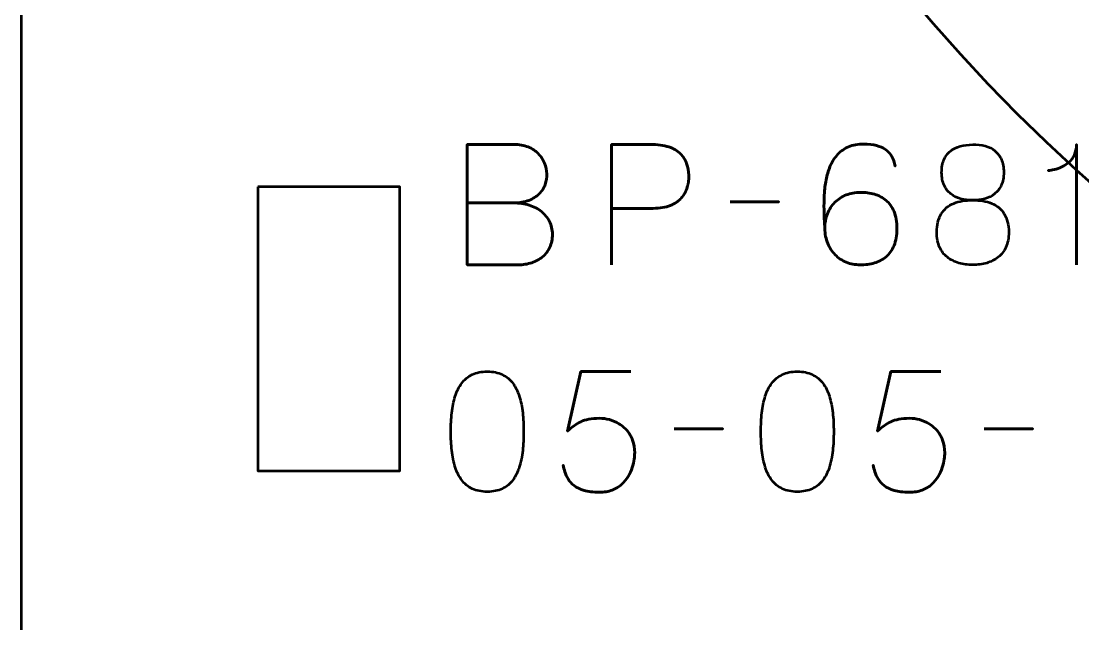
# Model space of a CAD drawing. Header units: centimetres. Extents: x -35.2 to 14.2, y -19.5 to -10.2.
# Drawn here: x -5.15 to -2.907, y -18.473 to -17.2 of the extents above; entities that cross this region are included whole.
import ezdxf

# ---------------------------------------------------------------- set-up
doc = ezdxf.new("R2010")
doc.units = ezdxf.units.CM
doc.header["$MEASUREMENT"] = 0
doc.layers.add('Layer 1', color=7, linetype='Continuous')

msp = doc.modelspace()

# ---------------------------------------------------------------- linework, layer by layer
at = {"layer": 'Layer 1', "lineweight": 53}
for centre, major_axis in [((-0.50001, -14.85001), (0, 3.6)), ((-0.50001, -14.85), (0, 2.75))]:
    msp.add_ellipse(centre, major_axis=major_axis, ratio=1, dxfattribs=at)
for points, knots in [([(-4.64995, -10.19995), (-4.64995, -10.19995), (3.64995, -10.19995), (3.64995, -10.19995), (3.64995, -10.19995), (3.92695, -10.19995), (4.15005, -10.42305), (4.15005, -10.70005), (4.15005, -10.70005), (4.15005, -10.70005), (4.15005, -18.99995), (4.15005, -18.99995), (4.15005, -18.99995), (4.15005, -19.27695), (3.92695, -19.50005), (3.64995, -19.50005), (3.64995, -19.50005), (3.64995, -19.50005), (-4.64995, -19.50005), (-4.64995, -19.50005), (-4.64995, -19.50005), (-4.92695, -19.50005), (-5.15005, -19.27695), (-5.15005, -18.99995), (-5.15005, -18.99995), (-5.15005, -18.99995), (-5.15005, -10.70005), (-5.15005, -10.70005), (-5.15005, -10.70005), (-5.15005, -10.42305), (-4.92695, -10.19995), (-4.64995, -10.19995)], [0, 0, 0, 0, 0.125, 0.125, 0.125, 0.125, 0.25, 0.25, 0.25, 0.25, 0.375, 0.375, 0.375, 0.375, 0.5, 0.5, 0.5, 0.5, 0.625, 0.625, 0.625, 0.625, 0.75, 0.75, 0.75, 0.75, 0.875, 0.875, 0.875, 0.875, 1, 1, 1, 1]), ([(-4.64995, -17.55), (-4.64995, -17.55), (-4.34995, -17.55), (-4.34995, -17.55), (-4.34995, -17.55), (-4.34995, -17.55), (-4.34995, -18.15), (-4.34995, -18.15), (-4.34995, -18.15), (-4.34995, -18.15), (-4.64995, -18.15), (-4.64995, -18.15), (-4.64995, -18.15), (-4.64995, -18.15), (-4.64995, -17.55), (-4.64995, -17.55)], [0, 0, 0, 0, 0.25, 0.25, 0.25, 0.25, 0.5, 0.5, 0.5, 0.5, 0.75, 0.75, 0.75, 0.75, 1, 1, 1, 1])]:
    msp.add_open_spline(points, degree=3, knots=knots, dxfattribs=at)
at = {"layer": 'Layer 1', "color": 5, "lineweight": 53}
for points, knots in [([(-4.20787, -17.58389), (-4.20787, -17.58389), (-4.11015, -17.58389), (-4.11015, -17.58389), (-4.11015, -17.58389), (-4.09745, -17.58383), (-4.08663, -17.58207), (-4.07752, -17.5786), (-4.07752, -17.5786), (-4.06846, -17.57519), (-4.06111, -17.57054), (-4.05541, -17.56472), (-4.05541, -17.56472), (-4.04971, -17.5589), (-4.04559, -17.55231), (-4.043, -17.54502), (-4.043, -17.54502), (-4.04048, -17.53779), (-4.0393, -17.53027), (-4.03959, -17.5225), (-4.03959, -17.5225), (-4.03995, -17.51474), (-4.04159, -17.50722), (-4.04453, -17.49987), (-4.04453, -17.49987), (-4.04741, -17.49252), (-4.05176, -17.48587), (-4.05747, -17.47994), (-4.05747, -17.47994), (-4.06317, -17.474), (-4.07029, -17.46929), (-4.07893, -17.46582), (-4.07893, -17.46582), (-4.08757, -17.4623), (-4.09774, -17.46047), (-4.10944, -17.46042), (-4.10944, -17.46042), (-4.10944, -17.46042), (-4.20787, -17.46042), (-4.20787, -17.46042), (-4.20787, -17.46042), (-4.20787, -17.46042), (-4.20787, -17.71477), (-4.20787, -17.71477), (-4.20787, -17.71477), (-4.20787, -17.71477), (-4.09957, -17.71477), (-4.09957, -17.71477), (-4.09957, -17.71477), (-4.08945, -17.71477), (-4.08005, -17.7133), (-4.07134, -17.71042), (-4.07134, -17.71042), (-4.06264, -17.70748), (-4.05506, -17.7033), (-4.04847, -17.69772), (-4.04847, -17.69772), (-4.04195, -17.69219), (-4.03683, -17.68549), (-4.03318, -17.67755), (-4.03318, -17.67755), (-4.02954, -17.66961), (-4.02766, -17.66062), (-4.0276, -17.65056), (-4.0276, -17.65056), (-4.02783, -17.64045), (-4.02995, -17.63134), (-4.03401, -17.62316), (-4.03401, -17.62316), (-4.03806, -17.61499), (-4.04371, -17.608), (-4.051, -17.60212), (-4.051, -17.60212), (-4.05829, -17.59629), (-4.06699, -17.59177), (-4.07699, -17.58865), (-4.07699, -17.58865), (-4.08698, -17.58553), (-4.09804, -17.58395), (-4.11015, -17.58389), (-4.11015, -17.58389), (-4.09804, -17.58395), (-4.08698, -17.58553), (-4.07699, -17.58865), (-4.07699, -17.58865), (-4.06699, -17.59177), (-4.05829, -17.59629), (-4.051, -17.60212), (-4.051, -17.60212), (-4.04371, -17.608), (-4.03806, -17.61499), (-4.03401, -17.62316), (-4.03401, -17.62316), (-4.02995, -17.63134), (-4.02783, -17.64045), (-4.0276, -17.65056), (-4.0276, -17.65056), (-4.02766, -17.66062), (-4.02954, -17.66961), (-4.03318, -17.67755), (-4.03318, -17.67755), (-4.03683, -17.68549), (-4.04195, -17.69219), (-4.04847, -17.69772), (-4.04847, -17.69772), (-4.05506, -17.7033), (-4.06264, -17.70748), (-4.07134, -17.71042), (-4.07134, -17.71042), (-4.08005, -17.7133), (-4.08945, -17.71477), (-4.09957, -17.71477), (-4.09957, -17.71477), (-4.09957, -17.71477), (-4.20787, -17.71477), (-4.20787, -17.71477), (-4.20787, -17.71477), (-4.20787, -17.71477), (-4.20787, -17.46042), (-4.20787, -17.46042), (-4.20787, -17.46042), (-4.20787, -17.46042), (-4.10944, -17.46042), (-4.10944, -17.46042), (-4.10944, -17.46042), (-4.09774, -17.46047), (-4.08757, -17.4623), (-4.07893, -17.46582), (-4.07893, -17.46582), (-4.07029, -17.46929), (-4.06317, -17.474), (-4.05747, -17.47994), (-4.05747, -17.47994), (-4.05176, -17.48587), (-4.04741, -17.49252), (-4.04453, -17.49987), (-4.04453, -17.49987), (-4.04159, -17.50722), (-4.03995, -17.51474), (-4.03959, -17.5225), (-4.03959, -17.5225), (-4.0393, -17.53027), (-4.04048, -17.53779), (-4.043, -17.54502), (-4.043, -17.54502), (-4.04559, -17.55231), (-4.04971, -17.5589), (-4.05541, -17.56472), (-4.05541, -17.56472), (-4.06111, -17.57054), (-4.06846, -17.57519), (-4.07752, -17.5786), (-4.07752, -17.5786), (-4.08663, -17.58207), (-4.09745, -17.58383), (-4.11015, -17.58389), (-4.11015, -17.58389), (-4.11015, -17.58389), (-4.20787, -17.58389), (-4.20787, -17.58389)], [0, 0, 0, 0, 0.025, 0.025, 0.025, 0.025, 0.05, 0.05, 0.05, 0.05, 0.075, 0.075, 0.075, 0.075, 0.1, 0.1, 0.1, 0.1, 0.125, 0.125, 0.125, 0.125, 0.15, 0.15, 0.15, 0.15, 0.175, 0.175, 0.175, 0.175, 0.2, 0.2, 0.2, 0.2, 0.225, 0.225, 0.225, 0.225, 0.25, 0.25, 0.25, 0.25, 0.275, 0.275, 0.275, 0.275, 0.3, 0.3, 0.3, 0.3, 0.325, 0.325, 0.325, 0.325, 0.35, 0.35, 0.35, 0.35, 0.375, 0.375, 0.375, 0.375, 0.4, 0.4, 0.4, 0.4, 0.425, 0.425, 0.425, 0.425, 0.45, 0.45, 0.45, 0.45, 0.475, 0.475, 0.475, 0.475, 0.5, 0.5, 0.5, 0.5, 0.525, 0.525, 0.525, 0.525, 0.55, 0.55, 0.55, 0.55, 0.575, 0.575, 0.575, 0.575, 0.6, 0.6, 0.6, 0.6, 0.625, 0.625, 0.625, 0.625, 0.65, 0.65, 0.65, 0.65, 0.675, 0.675, 0.675, 0.675, 0.7, 0.7, 0.7, 0.7, 0.725, 0.725, 0.725, 0.725, 0.75, 0.75, 0.75, 0.75, 0.775, 0.775, 0.775, 0.775, 0.8, 0.8, 0.8, 0.8, 0.825, 0.825, 0.825, 0.825, 0.85, 0.85, 0.85, 0.85, 0.875, 0.875, 0.875, 0.875, 0.9, 0.9, 0.9, 0.9, 0.925, 0.925, 0.925, 0.925, 0.95, 0.95, 0.95, 0.95, 0.975, 0.975, 0.975, 0.975, 1, 1, 1, 1]), ([(-3.90272, -17.71477), (-3.90272, -17.71477), (-3.90272, -17.46042), (-3.90272, -17.46042), (-3.90272, -17.46042), (-3.90272, -17.46042), (-3.82158, -17.46042), (-3.82158, -17.46042), (-3.82158, -17.46042), (-3.80535, -17.46047), (-3.79201, -17.4623), (-3.78148, -17.46582), (-3.78148, -17.46582), (-3.77101, -17.46929), (-3.76278, -17.47412), (-3.75684, -17.48023), (-3.75684, -17.48023), (-3.75091, -17.48629), (-3.74667, -17.49322), (-3.74409, -17.50104), (-3.74409, -17.50104), (-3.74156, -17.50886), (-3.74009, -17.51704), (-3.73974, -17.52568), (-3.73974, -17.52568), (-3.73932, -17.53432), (-3.74032, -17.54279), (-3.74267, -17.55102), (-3.74267, -17.55102), (-3.74509, -17.55925), (-3.74914, -17.56672), (-3.75496, -17.57342), (-3.75496, -17.57342), (-3.76073, -17.58013), (-3.76855, -17.58548), (-3.77836, -17.58942), (-3.77836, -17.58942), (-3.78818, -17.59341), (-3.80035, -17.59541), (-3.81488, -17.59553), (-3.81488, -17.59553), (-3.81488, -17.59553), (-3.90272, -17.59553), (-3.90272, -17.59553), (-3.90272, -17.59553), (-3.90272, -17.59553), (-3.81488, -17.59553), (-3.81488, -17.59553), (-3.81488, -17.59553), (-3.80065, -17.59541), (-3.7886, -17.59341), (-3.77883, -17.58942), (-3.77883, -17.58942), (-3.76902, -17.58548), (-3.7612, -17.58013), (-3.75532, -17.57342), (-3.75532, -17.57342), (-3.7495, -17.56672), (-3.74532, -17.55925), (-3.74285, -17.55102), (-3.74285, -17.55102), (-3.74038, -17.54279), (-3.73932, -17.53432), (-3.73974, -17.52568), (-3.73974, -17.52568), (-3.74009, -17.51704), (-3.74156, -17.50886), (-3.7442, -17.50104), (-3.7442, -17.50104), (-3.74679, -17.49322), (-3.75114, -17.48629), (-3.75708, -17.48023), (-3.75708, -17.48023), (-3.76308, -17.47412), (-3.77131, -17.46929), (-3.78177, -17.46582), (-3.78177, -17.46582), (-3.7923, -17.4623), (-3.80553, -17.46047), (-3.82158, -17.46042), (-3.82158, -17.46042), (-3.82158, -17.46042), (-3.90272, -17.46042), (-3.90272, -17.46042), (-3.90272, -17.46042), (-3.90272, -17.46042), (-3.90272, -17.71477), (-3.90272, -17.71477)], [0, 0, 0, 0, 0.0454545, 0.0454545, 0.0454545, 0.0454545, 0.0909091, 0.0909091, 0.0909091, 0.0909091, 0.1363636, 0.1363636, 0.1363636, 0.1363636, 0.1818182, 0.1818182, 0.1818182, 0.1818182, 0.2272727, 0.2272727, 0.2272727, 0.2272727, 0.2727273, 0.2727273, 0.2727273, 0.2727273, 0.3181818, 0.3181818, 0.3181818, 0.3181818, 0.3636364, 0.3636364, 0.3636364, 0.3636364, 0.4090909, 0.4090909, 0.4090909, 0.4090909, 0.4545455, 0.4545455, 0.4545455, 0.4545455, 0.5, 0.5, 0.5, 0.5, 0.5454545, 0.5454545, 0.5454545, 0.5454545, 0.5909091, 0.5909091, 0.5909091, 0.5909091, 0.6363636, 0.6363636, 0.6363636, 0.6363636, 0.6818182, 0.6818182, 0.6818182, 0.6818182, 0.7272727, 0.7272727, 0.7272727, 0.7272727, 0.7727273, 0.7727273, 0.7727273, 0.7727273, 0.8181818, 0.8181818, 0.8181818, 0.8181818, 0.8636364, 0.8636364, 0.8636364, 0.8636364, 0.9090909, 0.9090909, 0.9090909, 0.9090909, 0.9545455, 0.9545455, 0.9545455, 0.9545455, 1, 1, 1, 1]), ([(-3.45222, -17.63822), (-3.45216, -17.62669), (-3.45028, -17.61629), (-3.44652, -17.60688), (-3.44652, -17.60688), (-3.44281, -17.59753), (-3.43758, -17.58947), (-3.43082, -17.58271), (-3.43082, -17.58271), (-3.42411, -17.57601), (-3.41618, -17.57084), (-3.40712, -17.56719), (-3.40712, -17.56719), (-3.39807, -17.56354), (-3.38813, -17.56172), (-3.37743, -17.56166), (-3.37743, -17.56166), (-3.36667, -17.5616), (-3.35662, -17.56296), (-3.34727, -17.56566), (-3.34727, -17.56566), (-3.33792, -17.56831), (-3.32975, -17.57266), (-3.32263, -17.57866), (-3.32263, -17.57866), (-3.31552, -17.58459), (-3.30993, -17.59247), (-3.30593, -17.60229), (-3.30593, -17.60229), (-3.30193, -17.61211), (-3.29988, -17.62405), (-3.29982, -17.63822), (-3.29982, -17.63822), (-3.29988, -17.65239), (-3.30193, -17.66432), (-3.30593, -17.67414), (-3.30593, -17.67414), (-3.30993, -17.68396), (-3.31552, -17.69184), (-3.32263, -17.69778), (-3.32263, -17.69778), (-3.32975, -17.70378), (-3.33792, -17.70813), (-3.34727, -17.71077), (-3.34727, -17.71077), (-3.35662, -17.71348), (-3.36667, -17.71483), (-3.37743, -17.71477), (-3.37743, -17.71477), (-3.38813, -17.71471), (-3.39795, -17.71289), (-3.40695, -17.70924), (-3.40695, -17.70924), (-3.41588, -17.7056), (-3.42364, -17.70042), (-3.43029, -17.69366), (-3.43029, -17.69366), (-3.43693, -17.68696), (-3.44216, -17.6789), (-3.44593, -17.6695), (-3.44593, -17.6695), (-3.44975, -17.66015), (-3.45181, -17.64974), (-3.45222, -17.63822), (-3.45222, -17.63822), (-3.45245, -17.6324), (-3.45275, -17.62546), (-3.45316, -17.6174), (-3.45316, -17.6174), (-3.45357, -17.60929), (-3.45381, -17.60047), (-3.45387, -17.591), (-3.45387, -17.591), (-3.45392, -17.58148), (-3.45363, -17.57166), (-3.45287, -17.5616), (-3.45287, -17.5616), (-3.45216, -17.55149), (-3.45075, -17.54156), (-3.44869, -17.53174), (-3.44869, -17.53174), (-3.44663, -17.52198), (-3.44369, -17.51274), (-3.43981, -17.5041), (-3.43981, -17.5041), (-3.43593, -17.49546), (-3.43093, -17.48781), (-3.42476, -17.48117), (-3.42476, -17.48117), (-3.41853, -17.47453), (-3.41094, -17.46929), (-3.40195, -17.46547), (-3.40195, -17.46547), (-3.39295, -17.46171), (-3.38231, -17.45977), (-3.37002, -17.45971), (-3.37002, -17.45971), (-3.35932, -17.45977), (-3.35027, -17.46083), (-3.34274, -17.46289), (-3.34274, -17.46289), (-3.33521, -17.46494), (-3.32904, -17.46771), (-3.3241, -17.47112), (-3.3241, -17.47112), (-3.31922, -17.47459), (-3.31534, -17.47835), (-3.31252, -17.48252), (-3.31252, -17.48252), (-3.3097, -17.48664), (-3.30758, -17.49081), (-3.30629, -17.49499), (-3.30629, -17.49499), (-3.30493, -17.49916), (-3.30405, -17.50304), (-3.3037, -17.50663), (-3.3037, -17.50663), (-3.30405, -17.50304), (-3.30493, -17.49916), (-3.30629, -17.49499), (-3.30629, -17.49499), (-3.30758, -17.49081), (-3.3097, -17.48664), (-3.31252, -17.48252), (-3.31252, -17.48252), (-3.31534, -17.47835), (-3.31922, -17.47459), (-3.3241, -17.47112), (-3.3241, -17.47112), (-3.32904, -17.46771), (-3.33521, -17.46494), (-3.34274, -17.46289), (-3.34274, -17.46289), (-3.35027, -17.46083), (-3.35932, -17.45977), (-3.37002, -17.45971), (-3.37002, -17.45971), (-3.38231, -17.45977), (-3.39295, -17.46171), (-3.40195, -17.46547), (-3.40195, -17.46547), (-3.41094, -17.46929), (-3.41853, -17.47453), (-3.42476, -17.48117), (-3.42476, -17.48117), (-3.43093, -17.48781), (-3.43593, -17.49546), (-3.43981, -17.5041), (-3.43981, -17.5041), (-3.44369, -17.51274), (-3.44663, -17.52198), (-3.44869, -17.53174), (-3.44869, -17.53174), (-3.45075, -17.54156), (-3.45216, -17.55149), (-3.45287, -17.5616), (-3.45287, -17.5616), (-3.45363, -17.57166), (-3.45392, -17.58148), (-3.45387, -17.591), (-3.45387, -17.591), (-3.45381, -17.60047), (-3.45357, -17.60929), (-3.45316, -17.6174), (-3.45316, -17.6174), (-3.45275, -17.62546), (-3.45245, -17.6324), (-3.45222, -17.63822), (-3.45222, -17.63822), (-3.45181, -17.64974), (-3.44975, -17.66015), (-3.44593, -17.6695), (-3.44593, -17.6695), (-3.44216, -17.6789), (-3.43693, -17.68696), (-3.43029, -17.69366), (-3.43029, -17.69366), (-3.42364, -17.70042), (-3.41588, -17.7056), (-3.40695, -17.70924), (-3.40695, -17.70924), (-3.39795, -17.71289), (-3.38813, -17.71471), (-3.37743, -17.71477), (-3.37743, -17.71477), (-3.36667, -17.71483), (-3.35662, -17.71348), (-3.34727, -17.71077), (-3.34727, -17.71077), (-3.33792, -17.70813), (-3.32975, -17.70378), (-3.32263, -17.69778), (-3.32263, -17.69778), (-3.31552, -17.69184), (-3.30993, -17.68396), (-3.30593, -17.67414), (-3.30593, -17.67414), (-3.30193, -17.66432), (-3.29988, -17.65239), (-3.29982, -17.63822), (-3.29982, -17.63822), (-3.29988, -17.62405), (-3.30193, -17.61211), (-3.30593, -17.60229), (-3.30593, -17.60229), (-3.30993, -17.59247), (-3.31552, -17.58459), (-3.32263, -17.57866), (-3.32263, -17.57866), (-3.32975, -17.57266), (-3.33792, -17.56831), (-3.34727, -17.56566), (-3.34727, -17.56566), (-3.35662, -17.56296), (-3.36667, -17.5616), (-3.37743, -17.56166), (-3.37743, -17.56166), (-3.38813, -17.56172), (-3.39807, -17.56354), (-3.40712, -17.56719), (-3.40712, -17.56719), (-3.41618, -17.57084), (-3.42411, -17.57601), (-3.43082, -17.58271), (-3.43082, -17.58271), (-3.43758, -17.58947), (-3.44281, -17.59753), (-3.44652, -17.60688), (-3.44652, -17.60688), (-3.45028, -17.61629), (-3.45216, -17.62669), (-3.45222, -17.63822)], [0, 0, 0, 0, 0.0172414, 0.0172414, 0.0172414, 0.0172414, 0.0344828, 0.0344828, 0.0344828, 0.0344828, 0.0517241, 0.0517241, 0.0517241, 0.0517241, 0.0689655, 0.0689655, 0.0689655, 0.0689655, 0.0862069, 0.0862069, 0.0862069, 0.0862069, 0.1034483, 0.1034483, 0.1034483, 0.1034483, 0.1206897, 0.1206897, 0.1206897, 0.1206897, 0.137931, 0.137931, 0.137931, 0.137931, 0.1551724, 0.1551724, 0.1551724, 0.1551724, 0.1724138, 0.1724138, 0.1724138, 0.1724138, 0.1896552, 0.1896552, 0.1896552, 0.1896552, 0.2068966, 0.2068966, 0.2068966, 0.2068966, 0.2241379, 0.2241379, 0.2241379, 0.2241379, 0.2413793, 0.2413793, 0.2413793, 0.2413793, 0.2586207, 0.2586207, 0.2586207, 0.2586207, 0.2758621, 0.2758621, 0.2758621, 0.2758621, 0.2931034, 0.2931034, 0.2931034, 0.2931034, 0.3103448, 0.3103448, 0.3103448, 0.3103448, 0.3275862, 0.3275862, 0.3275862, 0.3275862, 0.3448276, 0.3448276, 0.3448276, 0.3448276, 0.362069, 0.362069, 0.362069, 0.362069, 0.3793103, 0.3793103, 0.3793103, 0.3793103, 0.3965517, 0.3965517, 0.3965517, 0.3965517, 0.4137931, 0.4137931, 0.4137931, 0.4137931, 0.4310345, 0.4310345, 0.4310345, 0.4310345, 0.4482759, 0.4482759, 0.4482759, 0.4482759, 0.4655172, 0.4655172, 0.4655172, 0.4655172, 0.4827586, 0.4827586, 0.4827586, 0.4827586, 0.5, 0.5, 0.5, 0.5, 0.5172414, 0.5172414, 0.5172414, 0.5172414, 0.5344828, 0.5344828, 0.5344828, 0.5344828, 0.5517241, 0.5517241, 0.5517241, 0.5517241, 0.5689655, 0.5689655, 0.5689655, 0.5689655, 0.5862069, 0.5862069, 0.5862069, 0.5862069, 0.6034483, 0.6034483, 0.6034483, 0.6034483, 0.6206897, 0.6206897, 0.6206897, 0.6206897, 0.637931, 0.637931, 0.637931, 0.637931, 0.6551724, 0.6551724, 0.6551724, 0.6551724, 0.6724138, 0.6724138, 0.6724138, 0.6724138, 0.6896552, 0.6896552, 0.6896552, 0.6896552, 0.7068966, 0.7068966, 0.7068966, 0.7068966, 0.7241379, 0.7241379, 0.7241379, 0.7241379, 0.7413793, 0.7413793, 0.7413793, 0.7413793, 0.7586207, 0.7586207, 0.7586207, 0.7586207, 0.7758621, 0.7758621, 0.7758621, 0.7758621, 0.7931034, 0.7931034, 0.7931034, 0.7931034, 0.8103448, 0.8103448, 0.8103448, 0.8103448, 0.8275862, 0.8275862, 0.8275862, 0.8275862, 0.8448276, 0.8448276, 0.8448276, 0.8448276, 0.862069, 0.862069, 0.862069, 0.862069, 0.8793103, 0.8793103, 0.8793103, 0.8793103, 0.8965517, 0.8965517, 0.8965517, 0.8965517, 0.9137931, 0.9137931, 0.9137931, 0.9137931, 0.9310345, 0.9310345, 0.9310345, 0.9310345, 0.9482759, 0.9482759, 0.9482759, 0.9482759, 0.9655172, 0.9655172, 0.9655172, 0.9655172, 0.9827586, 0.9827586, 0.9827586, 0.9827586, 1, 1, 1, 1]), ([(-3.13965, -17.57824), (-3.1306, -17.57824), (-3.12213, -17.57719), (-3.11419, -17.57507), (-3.11419, -17.57507), (-3.10631, -17.57289), (-3.09938, -17.56948), (-3.09332, -17.56484), (-3.09332, -17.56484), (-3.08732, -17.56019), (-3.08262, -17.55414), (-3.07921, -17.54667), (-3.07921, -17.54667), (-3.0758, -17.53926), (-3.07409, -17.53027), (-3.07403, -17.51968), (-3.07403, -17.51968), (-3.07409, -17.5091), (-3.07574, -17.50004), (-3.07897, -17.49252), (-3.07897, -17.49252), (-3.08221, -17.48499), (-3.08679, -17.47882), (-3.09267, -17.47406), (-3.09267, -17.47406), (-3.09855, -17.46935), (-3.10549, -17.46588), (-3.11349, -17.46371), (-3.11349, -17.46371), (-3.12143, -17.46153), (-3.13019, -17.46059), (-3.13965, -17.46077), (-3.13965, -17.46077), (-3.14912, -17.46089), (-3.15788, -17.46212), (-3.16582, -17.4643), (-3.16582, -17.4643), (-3.17381, -17.46653), (-3.18075, -17.46994), (-3.18663, -17.47459), (-3.18663, -17.47459), (-3.19251, -17.47923), (-3.1971, -17.48529), (-3.20033, -17.49269), (-3.20033, -17.49269), (-3.20356, -17.50016), (-3.20521, -17.5091), (-3.20527, -17.51968), (-3.20527, -17.51968), (-3.20521, -17.53027), (-3.20351, -17.53926), (-3.2001, -17.54667), (-3.2001, -17.54667), (-3.19668, -17.55414), (-3.19198, -17.56019), (-3.18593, -17.56484), (-3.18593, -17.56484), (-3.17993, -17.56948), (-3.17299, -17.57289), (-3.16511, -17.57507), (-3.16511, -17.57507), (-3.15717, -17.57719), (-3.14871, -17.57824), (-3.13965, -17.57824)], [0, 0, 0, 0, 0.0625, 0.0625, 0.0625, 0.0625, 0.125, 0.125, 0.125, 0.125, 0.1875, 0.1875, 0.1875, 0.1875, 0.25, 0.25, 0.25, 0.25, 0.3125, 0.3125, 0.3125, 0.3125, 0.375, 0.375, 0.375, 0.375, 0.4375, 0.4375, 0.4375, 0.4375, 0.5, 0.5, 0.5, 0.5, 0.5625, 0.5625, 0.5625, 0.5625, 0.625, 0.625, 0.625, 0.625, 0.6875, 0.6875, 0.6875, 0.6875, 0.75, 0.75, 0.75, 0.75, 0.8125, 0.8125, 0.8125, 0.8125, 0.875, 0.875, 0.875, 0.875, 0.9375, 0.9375, 0.9375, 0.9375, 1, 1, 1, 1]), ([(-3.13965, -17.57824), (-3.1306, -17.57824), (-3.12213, -17.57719), (-3.11419, -17.57507), (-3.11419, -17.57507), (-3.10631, -17.57289), (-3.09938, -17.56948), (-3.09332, -17.56484), (-3.09332, -17.56484), (-3.08732, -17.56019), (-3.08262, -17.55414), (-3.07921, -17.54667), (-3.07921, -17.54667), (-3.0758, -17.53926), (-3.07409, -17.53027), (-3.07403, -17.51968), (-3.07403, -17.51968), (-3.07409, -17.5091), (-3.07574, -17.50004), (-3.07897, -17.49252), (-3.07897, -17.49252), (-3.08221, -17.48499), (-3.08679, -17.47882), (-3.09267, -17.47406), (-3.09267, -17.47406), (-3.09855, -17.46935), (-3.10549, -17.46588), (-3.11349, -17.46371), (-3.11349, -17.46371), (-3.12143, -17.46153), (-3.13019, -17.46059), (-3.13965, -17.46077), (-3.13965, -17.46077), (-3.14912, -17.46089), (-3.15788, -17.46212), (-3.16582, -17.4643), (-3.16582, -17.4643), (-3.17381, -17.46653), (-3.18075, -17.46994), (-3.18663, -17.47459), (-3.18663, -17.47459), (-3.19251, -17.47923), (-3.1971, -17.48529), (-3.20033, -17.49269), (-3.20033, -17.49269), (-3.20356, -17.50016), (-3.20521, -17.5091), (-3.20527, -17.51968), (-3.20527, -17.51968), (-3.20521, -17.53027), (-3.20351, -17.53926), (-3.2001, -17.54667), (-3.2001, -17.54667), (-3.19668, -17.55414), (-3.19198, -17.56019), (-3.18593, -17.56484), (-3.18593, -17.56484), (-3.17993, -17.56948), (-3.17299, -17.57289), (-3.16511, -17.57507), (-3.16511, -17.57507), (-3.15717, -17.57719), (-3.14871, -17.57824), (-3.13965, -17.57824)], [0, 0, 0, 0, 0.0625, 0.0625, 0.0625, 0.0625, 0.125, 0.125, 0.125, 0.125, 0.1875, 0.1875, 0.1875, 0.1875, 0.25, 0.25, 0.25, 0.25, 0.3125, 0.3125, 0.3125, 0.3125, 0.375, 0.375, 0.375, 0.375, 0.4375, 0.4375, 0.4375, 0.4375, 0.5, 0.5, 0.5, 0.5, 0.5625, 0.5625, 0.5625, 0.5625, 0.625, 0.625, 0.625, 0.625, 0.6875, 0.6875, 0.6875, 0.6875, 0.75, 0.75, 0.75, 0.75, 0.8125, 0.8125, 0.8125, 0.8125, 0.875, 0.875, 0.875, 0.875, 0.9375, 0.9375, 0.9375, 0.9375, 1, 1, 1, 1]), ([(-2.92023, -17.71477), (-2.92023, -17.71477), (-2.92023, -17.46042), (-2.92023, -17.46042), (-2.92023, -17.46042), (-2.92029, -17.46906), (-2.92181, -17.47647), (-2.92475, -17.48264), (-2.92475, -17.48264), (-2.92764, -17.48887), (-2.93146, -17.49399), (-2.93616, -17.4981), (-2.93616, -17.4981), (-2.94086, -17.50222), (-2.94592, -17.50551), (-2.95133, -17.50798), (-2.95133, -17.50798), (-2.95674, -17.51039), (-2.96197, -17.51222), (-2.96703, -17.51333), (-2.96703, -17.51333), (-2.97214, -17.51451), (-2.9765, -17.51521), (-2.9802, -17.51545), (-2.9802, -17.51545), (-2.9765, -17.51521), (-2.97214, -17.51451), (-2.96703, -17.51333), (-2.96703, -17.51333), (-2.96197, -17.51222), (-2.95674, -17.51039), (-2.95133, -17.50798), (-2.95133, -17.50798), (-2.94592, -17.50551), (-2.94086, -17.50222), (-2.93616, -17.4981), (-2.93616, -17.4981), (-2.93146, -17.49399), (-2.92764, -17.48887), (-2.92475, -17.48264), (-2.92475, -17.48264), (-2.92181, -17.47647), (-2.92029, -17.46906), (-2.92023, -17.46042), (-2.92023, -17.46042), (-2.92023, -17.46042), (-2.92023, -17.71477), (-2.92023, -17.71477)], [0, 0, 0, 0, 0.0833333, 0.0833333, 0.0833333, 0.0833333, 0.1666667, 0.1666667, 0.1666667, 0.1666667, 0.25, 0.25, 0.25, 0.25, 0.3333333, 0.3333333, 0.3333333, 0.3333333, 0.4166667, 0.4166667, 0.4166667, 0.4166667, 0.5, 0.5, 0.5, 0.5, 0.5833333, 0.5833333, 0.5833333, 0.5833333, 0.6666667, 0.6666667, 0.6666667, 0.6666667, 0.75, 0.75, 0.75, 0.75, 0.8333333, 0.8333333, 0.8333333, 0.8333333, 0.9166667, 0.9166667, 0.9166667, 0.9166667, 1, 1, 1, 1]), ([(-3.65225, -17.58177), (-3.65225, -17.58177), (-3.54959, -17.58177), (-3.54959, -17.58177), (-3.54959, -17.58177), (-3.54959, -17.58177), (-3.65225, -17.58177), (-3.65225, -17.58177)], [0, 0, 0, 0, 0.5, 0.5, 0.5, 0.5, 1, 1, 1, 1]), ([(-3.13965, -17.71477), (-3.12907, -17.71477), (-3.11919, -17.71354), (-3.11002, -17.71095), (-3.11002, -17.71095), (-3.10085, -17.70836), (-3.09279, -17.7043), (-3.08579, -17.69878), (-3.08579, -17.69878), (-3.07886, -17.69331), (-3.07339, -17.68625), (-3.06945, -17.67755), (-3.06945, -17.67755), (-3.06551, -17.66891), (-3.06351, -17.6585), (-3.06345, -17.64633), (-3.06345, -17.64633), (-3.06357, -17.63016), (-3.06674, -17.61705), (-3.07304, -17.60705), (-3.07304, -17.60705), (-3.07933, -17.597), (-3.08815, -17.58971), (-3.09949, -17.58506), (-3.09949, -17.58506), (-3.1109, -17.58048), (-3.12425, -17.57819), (-3.13965, -17.57824), (-3.13965, -17.57824), (-3.155, -17.57819), (-3.1684, -17.58048), (-3.17969, -17.58506), (-3.17969, -17.58506), (-3.19104, -17.58971), (-3.1998, -17.597), (-3.20603, -17.60705), (-3.20603, -17.60705), (-3.21227, -17.61705), (-3.21544, -17.63016), (-3.2155, -17.64633), (-3.2155, -17.64633), (-3.21544, -17.6585), (-3.21344, -17.66891), (-3.2095, -17.67755), (-3.2095, -17.67755), (-3.20556, -17.68625), (-3.20015, -17.69331), (-3.19316, -17.69878), (-3.19316, -17.69878), (-3.18622, -17.7043), (-3.17822, -17.70836), (-3.16905, -17.71095), (-3.16905, -17.71095), (-3.15994, -17.71354), (-3.15012, -17.71477), (-3.13965, -17.71477)], [0, 0, 0, 0, 0.0714286, 0.0714286, 0.0714286, 0.0714286, 0.1428571, 0.1428571, 0.1428571, 0.1428571, 0.2142857, 0.2142857, 0.2142857, 0.2142857, 0.2857143, 0.2857143, 0.2857143, 0.2857143, 0.3571429, 0.3571429, 0.3571429, 0.3571429, 0.4285714, 0.4285714, 0.4285714, 0.4285714, 0.5, 0.5, 0.5, 0.5, 0.5714286, 0.5714286, 0.5714286, 0.5714286, 0.6428571, 0.6428571, 0.6428571, 0.6428571, 0.7142857, 0.7142857, 0.7142857, 0.7142857, 0.7857143, 0.7857143, 0.7857143, 0.7857143, 0.8571429, 0.8571429, 0.8571429, 0.8571429, 0.9285714, 0.9285714, 0.9285714, 0.9285714, 1, 1, 1, 1]), ([(-3.13965, -17.71477), (-3.12907, -17.71477), (-3.11919, -17.71354), (-3.11002, -17.71095), (-3.11002, -17.71095), (-3.10085, -17.70836), (-3.09279, -17.7043), (-3.08579, -17.69878), (-3.08579, -17.69878), (-3.07886, -17.69331), (-3.07339, -17.68625), (-3.06945, -17.67755), (-3.06945, -17.67755), (-3.06551, -17.66891), (-3.06351, -17.6585), (-3.06345, -17.64633), (-3.06345, -17.64633), (-3.06357, -17.63016), (-3.06674, -17.61705), (-3.07304, -17.60705), (-3.07304, -17.60705), (-3.07933, -17.597), (-3.08815, -17.58971), (-3.09949, -17.58506), (-3.09949, -17.58506), (-3.1109, -17.58048), (-3.12425, -17.57819), (-3.13965, -17.57824), (-3.13965, -17.57824), (-3.155, -17.57819), (-3.1684, -17.58048), (-3.17969, -17.58506), (-3.17969, -17.58506), (-3.19104, -17.58971), (-3.1998, -17.597), (-3.20603, -17.60705), (-3.20603, -17.60705), (-3.21227, -17.61705), (-3.21544, -17.63016), (-3.2155, -17.64633), (-3.2155, -17.64633), (-3.21544, -17.6585), (-3.21344, -17.66891), (-3.2095, -17.67755), (-3.2095, -17.67755), (-3.20556, -17.68625), (-3.20015, -17.69331), (-3.19316, -17.69878), (-3.19316, -17.69878), (-3.18622, -17.7043), (-3.17822, -17.70836), (-3.16905, -17.71095), (-3.16905, -17.71095), (-3.15994, -17.71354), (-3.15012, -17.71477), (-3.13965, -17.71477)], [0, 0, 0, 0, 0.0714286, 0.0714286, 0.0714286, 0.0714286, 0.1428571, 0.1428571, 0.1428571, 0.1428571, 0.2142857, 0.2142857, 0.2142857, 0.2142857, 0.2857143, 0.2857143, 0.2857143, 0.2857143, 0.3571429, 0.3571429, 0.3571429, 0.3571429, 0.4285714, 0.4285714, 0.4285714, 0.4285714, 0.5, 0.5, 0.5, 0.5, 0.5714286, 0.5714286, 0.5714286, 0.5714286, 0.6428571, 0.6428571, 0.6428571, 0.6428571, 0.7142857, 0.7142857, 0.7142857, 0.7142857, 0.7857143, 0.7857143, 0.7857143, 0.7857143, 0.8571429, 0.8571429, 0.8571429, 0.8571429, 0.9285714, 0.9285714, 0.9285714, 0.9285714, 1, 1, 1, 1]), ([(-4.16536, -18.19419), (-4.15302, -18.19413), (-4.14237, -18.19196), (-4.1335, -18.18772), (-4.1335, -18.18772), (-4.12468, -18.18349), (-4.11733, -18.17743), (-4.11145, -18.16973), (-4.11145, -18.16973), (-4.10563, -18.16197), (-4.10104, -18.1528), (-4.09763, -18.14221), (-4.09763, -18.14221), (-4.09428, -18.13163), (-4.09187, -18.12005), (-4.09052, -18.10735), (-4.09052, -18.10735), (-4.0891, -18.09465), (-4.0884, -18.0813), (-4.08846, -18.06719), (-4.08846, -18.06719), (-4.0884, -18.05314), (-4.0891, -18.03979), (-4.09052, -18.02715), (-4.09052, -18.02715), (-4.09187, -18.01451), (-4.09428, -18.00287), (-4.09763, -17.99228), (-4.09763, -17.99228), (-4.10104, -17.98176), (-4.10563, -17.97259), (-4.11145, -17.96477), (-4.11145, -17.96477), (-4.11733, -17.957), (-4.12468, -17.95095), (-4.1335, -17.94671), (-4.1335, -17.94671), (-4.14237, -17.94242), (-4.15302, -17.94025), (-4.16536, -17.94019), (-4.16536, -17.94019), (-4.17771, -17.94025), (-4.18835, -17.94242), (-4.19723, -17.94671), (-4.19723, -17.94671), (-4.20605, -17.95095), (-4.2134, -17.957), (-4.21928, -17.96477), (-4.21928, -17.96477), (-4.2251, -17.97259), (-4.22969, -17.98176), (-4.2331, -17.99228), (-4.2331, -17.99228), (-4.23645, -18.00287), (-4.23886, -18.01451), (-4.24021, -18.02715), (-4.24021, -18.02715), (-4.24162, -18.03979), (-4.24233, -18.05314), (-4.24227, -18.06719), (-4.24227, -18.06719), (-4.24233, -18.0813), (-4.24162, -18.09465), (-4.24021, -18.10735), (-4.24021, -18.10735), (-4.23886, -18.12005), (-4.23645, -18.13163), (-4.2331, -18.14221), (-4.2331, -18.14221), (-4.22969, -18.1528), (-4.2251, -18.16197), (-4.21928, -18.16973), (-4.21928, -18.16973), (-4.2134, -18.17743), (-4.20605, -18.18349), (-4.19723, -18.18772), (-4.19723, -18.18772), (-4.18835, -18.19196), (-4.17771, -18.19413), (-4.16536, -18.19419)], [0, 0, 0, 0, 0.05, 0.05, 0.05, 0.05, 0.1, 0.1, 0.1, 0.1, 0.15, 0.15, 0.15, 0.15, 0.2, 0.2, 0.2, 0.2, 0.25, 0.25, 0.25, 0.25, 0.3, 0.3, 0.3, 0.3, 0.35, 0.35, 0.35, 0.35, 0.4, 0.4, 0.4, 0.4, 0.45, 0.45, 0.45, 0.45, 0.5, 0.5, 0.5, 0.5, 0.55, 0.55, 0.55, 0.55, 0.6, 0.6, 0.6, 0.6, 0.65, 0.65, 0.65, 0.65, 0.7, 0.7, 0.7, 0.7, 0.75, 0.75, 0.75, 0.75, 0.8, 0.8, 0.8, 0.8, 0.85, 0.85, 0.85, 0.85, 0.9, 0.9, 0.9, 0.9, 0.95, 0.95, 0.95, 0.95, 1, 1, 1, 1]), ([(-4.16536, -18.19419), (-4.15302, -18.19413), (-4.14237, -18.19196), (-4.1335, -18.18772), (-4.1335, -18.18772), (-4.12468, -18.18349), (-4.11733, -18.17743), (-4.11145, -18.16973), (-4.11145, -18.16973), (-4.10563, -18.16197), (-4.10104, -18.1528), (-4.09763, -18.14221), (-4.09763, -18.14221), (-4.09428, -18.13163), (-4.09187, -18.12005), (-4.09052, -18.10735), (-4.09052, -18.10735), (-4.0891, -18.09465), (-4.0884, -18.0813), (-4.08846, -18.06719), (-4.08846, -18.06719), (-4.0884, -18.05314), (-4.0891, -18.03979), (-4.09052, -18.02715), (-4.09052, -18.02715), (-4.09187, -18.01451), (-4.09428, -18.00287), (-4.09763, -17.99228), (-4.09763, -17.99228), (-4.10104, -17.98176), (-4.10563, -17.97259), (-4.11145, -17.96477), (-4.11145, -17.96477), (-4.11733, -17.957), (-4.12468, -17.95095), (-4.1335, -17.94671), (-4.1335, -17.94671), (-4.14237, -17.94242), (-4.15302, -17.94025), (-4.16536, -17.94019), (-4.16536, -17.94019), (-4.17771, -17.94025), (-4.18835, -17.94242), (-4.19723, -17.94671), (-4.19723, -17.94671), (-4.20605, -17.95095), (-4.2134, -17.957), (-4.21928, -17.96477), (-4.21928, -17.96477), (-4.2251, -17.97259), (-4.22969, -17.98176), (-4.2331, -17.99228), (-4.2331, -17.99228), (-4.23645, -18.00287), (-4.23886, -18.01451), (-4.24021, -18.02715), (-4.24021, -18.02715), (-4.24162, -18.03979), (-4.24233, -18.05314), (-4.24227, -18.06719), (-4.24227, -18.06719), (-4.24233, -18.0813), (-4.24162, -18.09465), (-4.24021, -18.10735), (-4.24021, -18.10735), (-4.23886, -18.12005), (-4.23645, -18.13163), (-4.2331, -18.14221), (-4.2331, -18.14221), (-4.22969, -18.1528), (-4.2251, -18.16197), (-4.21928, -18.16973), (-4.21928, -18.16973), (-4.2134, -18.17743), (-4.20605, -18.18349), (-4.19723, -18.18772), (-4.19723, -18.18772), (-4.18835, -18.19196), (-4.17771, -18.19413), (-4.16536, -18.19419)], [0, 0, 0, 0, 0.05, 0.05, 0.05, 0.05, 0.1, 0.1, 0.1, 0.1, 0.15, 0.15, 0.15, 0.15, 0.2, 0.2, 0.2, 0.2, 0.25, 0.25, 0.25, 0.25, 0.3, 0.3, 0.3, 0.3, 0.35, 0.35, 0.35, 0.35, 0.4, 0.4, 0.4, 0.4, 0.45, 0.45, 0.45, 0.45, 0.5, 0.5, 0.5, 0.5, 0.55, 0.55, 0.55, 0.55, 0.6, 0.6, 0.6, 0.6, 0.65, 0.65, 0.65, 0.65, 0.7, 0.7, 0.7, 0.7, 0.75, 0.75, 0.75, 0.75, 0.8, 0.8, 0.8, 0.8, 0.85, 0.85, 0.85, 0.85, 0.9, 0.9, 0.9, 0.9, 0.95, 0.95, 0.95, 0.95, 1, 1, 1, 1]), ([(-3.86197, -17.93984), (-3.86197, -17.93984), (-3.96781, -17.93984), (-3.96781, -17.93984), (-3.96781, -17.93984), (-3.96781, -17.93984), (-3.99603, -18.06613), (-3.99603, -18.06613), (-3.99603, -18.06613), (-3.99109, -18.0619), (-3.98639, -18.05808), (-3.98186, -18.05472), (-3.98186, -18.05472), (-3.97739, -18.05137), (-3.97269, -18.04855), (-3.96769, -18.0462), (-3.96769, -18.0462), (-3.96275, -18.04385), (-3.95711, -18.04208), (-3.95076, -18.04085), (-3.95076, -18.04085), (-3.94447, -18.03961), (-3.93694, -18.03897), (-3.9283, -18.03897), (-3.9283, -18.03897), (-3.92124, -18.03897), (-3.91419, -18.03991), (-3.90713, -18.04185), (-3.90713, -18.04185), (-3.90007, -18.04373), (-3.89337, -18.04661), (-3.88702, -18.05043), (-3.88702, -18.05043), (-3.88061, -18.05431), (-3.87497, -18.05913), (-3.87003, -18.06495), (-3.87003, -18.06495), (-3.86503, -18.07078), (-3.86109, -18.0776), (-3.85827, -18.08542), (-3.85827, -18.08542), (-3.85539, -18.09324), (-3.85392, -18.10211), (-3.85386, -18.11199), (-3.85386, -18.11199), (-3.8538, -18.11564), (-3.85421, -18.12022), (-3.85504, -18.12563), (-3.85504, -18.12563), (-3.8558, -18.13104), (-3.85721, -18.13692), (-3.85921, -18.14315), (-3.85921, -18.14315), (-3.86121, -18.14939), (-3.86403, -18.15556), (-3.86762, -18.16168), (-3.86762, -18.16168), (-3.8712, -18.16779), (-3.87579, -18.17338), (-3.88132, -18.17843), (-3.88132, -18.17843), (-3.88684, -18.18349), (-3.89355, -18.18755), (-3.90137, -18.1906), (-3.90137, -18.1906), (-3.90925, -18.1936), (-3.91848, -18.19519), (-3.929, -18.19525), (-3.929, -18.19525), (-3.94158, -18.19519), (-3.95217, -18.19384), (-3.96075, -18.19131), (-3.96075, -18.19131), (-3.96934, -18.18872), (-3.97633, -18.18537), (-3.98174, -18.18114), (-3.98174, -18.18114), (-3.98721, -18.1769), (-3.99144, -18.17226), (-3.9945, -18.1672), (-3.9945, -18.1672), (-3.99756, -18.16215), (-3.99985, -18.15709), (-4.00138, -18.15203), (-4.00138, -18.15203), (-4.00291, -18.14698), (-4.00409, -18.14233), (-4.00485, -18.1381), (-4.00485, -18.1381), (-4.00409, -18.14233), (-4.00291, -18.14698), (-4.00138, -18.15203), (-4.00138, -18.15203), (-3.99985, -18.15709), (-3.99756, -18.16215), (-3.9945, -18.1672), (-3.9945, -18.1672), (-3.99144, -18.17226), (-3.98721, -18.1769), (-3.98174, -18.18114), (-3.98174, -18.18114), (-3.97633, -18.18537), (-3.96934, -18.18872), (-3.96075, -18.19131), (-3.96075, -18.19131), (-3.95217, -18.19384), (-3.94158, -18.19519), (-3.929, -18.19525), (-3.929, -18.19525), (-3.91848, -18.19519), (-3.90925, -18.1936), (-3.90137, -18.1906), (-3.90137, -18.1906), (-3.89355, -18.18755), (-3.88684, -18.18349), (-3.88132, -18.17843), (-3.88132, -18.17843), (-3.87579, -18.17338), (-3.8712, -18.16779), (-3.86762, -18.16168), (-3.86762, -18.16168), (-3.86403, -18.15556), (-3.86121, -18.14939), (-3.85921, -18.14315), (-3.85921, -18.14315), (-3.85721, -18.13692), (-3.8558, -18.13104), (-3.85504, -18.12563), (-3.85504, -18.12563), (-3.85421, -18.12022), (-3.8538, -18.11564), (-3.85386, -18.11199), (-3.85386, -18.11199), (-3.85392, -18.10211), (-3.85539, -18.09324), (-3.85827, -18.08542), (-3.85827, -18.08542), (-3.86109, -18.0776), (-3.86503, -18.07078), (-3.87003, -18.06495), (-3.87003, -18.06495), (-3.87497, -18.05913), (-3.88061, -18.05431), (-3.88702, -18.05043), (-3.88702, -18.05043), (-3.89337, -18.04661), (-3.90007, -18.04373), (-3.90713, -18.04185), (-3.90713, -18.04185), (-3.91419, -18.03991), (-3.92124, -18.03897), (-3.9283, -18.03897), (-3.9283, -18.03897), (-3.93694, -18.03897), (-3.94447, -18.03961), (-3.95076, -18.04085), (-3.95076, -18.04085), (-3.95711, -18.04208), (-3.96275, -18.04385), (-3.96769, -18.0462), (-3.96769, -18.0462), (-3.97269, -18.04855), (-3.97739, -18.05137), (-3.98186, -18.05472), (-3.98186, -18.05472), (-3.98639, -18.05808), (-3.99109, -18.0619), (-3.99603, -18.06613), (-3.99603, -18.06613), (-3.99603, -18.06613), (-3.96781, -17.93984), (-3.96781, -17.93984), (-3.96781, -17.93984), (-3.96781, -17.93984), (-3.86197, -17.93984), (-3.86197, -17.93984)], [0, 0, 0, 0, 0.0227273, 0.0227273, 0.0227273, 0.0227273, 0.0454545, 0.0454545, 0.0454545, 0.0454545, 0.0681818, 0.0681818, 0.0681818, 0.0681818, 0.0909091, 0.0909091, 0.0909091, 0.0909091, 0.1136364, 0.1136364, 0.1136364, 0.1136364, 0.1363636, 0.1363636, 0.1363636, 0.1363636, 0.1590909, 0.1590909, 0.1590909, 0.1590909, 0.1818182, 0.1818182, 0.1818182, 0.1818182, 0.2045455, 0.2045455, 0.2045455, 0.2045455, 0.2272727, 0.2272727, 0.2272727, 0.2272727, 0.25, 0.25, 0.25, 0.25, 0.2727273, 0.2727273, 0.2727273, 0.2727273, 0.2954545, 0.2954545, 0.2954545, 0.2954545, 0.3181818, 0.3181818, 0.3181818, 0.3181818, 0.3409091, 0.3409091, 0.3409091, 0.3409091, 0.3636364, 0.3636364, 0.3636364, 0.3636364, 0.3863636, 0.3863636, 0.3863636, 0.3863636, 0.4090909, 0.4090909, 0.4090909, 0.4090909, 0.4318182, 0.4318182, 0.4318182, 0.4318182, 0.4545455, 0.4545455, 0.4545455, 0.4545455, 0.4772727, 0.4772727, 0.4772727, 0.4772727, 0.5, 0.5, 0.5, 0.5, 0.5227273, 0.5227273, 0.5227273, 0.5227273, 0.5454545, 0.5454545, 0.5454545, 0.5454545, 0.5681818, 0.5681818, 0.5681818, 0.5681818, 0.5909091, 0.5909091, 0.5909091, 0.5909091, 0.6136364, 0.6136364, 0.6136364, 0.6136364, 0.6363636, 0.6363636, 0.6363636, 0.6363636, 0.6590909, 0.6590909, 0.6590909, 0.6590909, 0.6818182, 0.6818182, 0.6818182, 0.6818182, 0.7045455, 0.7045455, 0.7045455, 0.7045455, 0.7272727, 0.7272727, 0.7272727, 0.7272727, 0.75, 0.75, 0.75, 0.75, 0.7727273, 0.7727273, 0.7727273, 0.7727273, 0.7954545, 0.7954545, 0.7954545, 0.7954545, 0.8181818, 0.8181818, 0.8181818, 0.8181818, 0.8409091, 0.8409091, 0.8409091, 0.8409091, 0.8636364, 0.8636364, 0.8636364, 0.8636364, 0.8863636, 0.8863636, 0.8863636, 0.8863636, 0.9090909, 0.9090909, 0.9090909, 0.9090909, 0.9318182, 0.9318182, 0.9318182, 0.9318182, 0.9545455, 0.9545455, 0.9545455, 0.9545455, 0.9772727, 0.9772727, 0.9772727, 0.9772727, 1, 1, 1, 1]), ([(-3.51024, -18.19419), (-3.4979, -18.19413), (-3.48725, -18.19196), (-3.47838, -18.18772), (-3.47838, -18.18772), (-3.46956, -18.18349), (-3.46221, -18.17743), (-3.45633, -18.16973), (-3.45633, -18.16973), (-3.45051, -18.16197), (-3.44592, -18.1528), (-3.44251, -18.14221), (-3.44251, -18.14221), (-3.43916, -18.13163), (-3.43675, -18.12005), (-3.4354, -18.10735), (-3.4354, -18.10735), (-3.43398, -18.09465), (-3.43328, -18.0813), (-3.43334, -18.06719), (-3.43334, -18.06719), (-3.43328, -18.05314), (-3.43398, -18.03979), (-3.4354, -18.02715), (-3.4354, -18.02715), (-3.43675, -18.01451), (-3.43916, -18.00287), (-3.44251, -17.99228), (-3.44251, -17.99228), (-3.44592, -17.98176), (-3.45051, -17.97259), (-3.45633, -17.96477), (-3.45633, -17.96477), (-3.46221, -17.957), (-3.46956, -17.95095), (-3.47838, -17.94671), (-3.47838, -17.94671), (-3.48725, -17.94242), (-3.4979, -17.94025), (-3.51024, -17.94019), (-3.51024, -17.94019), (-3.52259, -17.94025), (-3.53323, -17.94242), (-3.54211, -17.94671), (-3.54211, -17.94671), (-3.55093, -17.95095), (-3.55828, -17.957), (-3.56416, -17.96477), (-3.56416, -17.96477), (-3.56998, -17.97259), (-3.57457, -17.98176), (-3.57798, -17.99228), (-3.57798, -17.99228), (-3.58133, -18.00287), (-3.58374, -18.01451), (-3.58509, -18.02715), (-3.58509, -18.02715), (-3.5865, -18.03979), (-3.58721, -18.05314), (-3.58715, -18.06719), (-3.58715, -18.06719), (-3.58721, -18.0813), (-3.5865, -18.09465), (-3.58509, -18.10735), (-3.58509, -18.10735), (-3.58374, -18.12005), (-3.58133, -18.13163), (-3.57798, -18.14221), (-3.57798, -18.14221), (-3.57457, -18.1528), (-3.56998, -18.16197), (-3.56416, -18.16973), (-3.56416, -18.16973), (-3.55828, -18.17743), (-3.55093, -18.18349), (-3.54211, -18.18772), (-3.54211, -18.18772), (-3.53323, -18.19196), (-3.52259, -18.19413), (-3.51024, -18.19419)], [0, 0, 0, 0, 0.05, 0.05, 0.05, 0.05, 0.1, 0.1, 0.1, 0.1, 0.15, 0.15, 0.15, 0.15, 0.2, 0.2, 0.2, 0.2, 0.25, 0.25, 0.25, 0.25, 0.3, 0.3, 0.3, 0.3, 0.35, 0.35, 0.35, 0.35, 0.4, 0.4, 0.4, 0.4, 0.45, 0.45, 0.45, 0.45, 0.5, 0.5, 0.5, 0.5, 0.55, 0.55, 0.55, 0.55, 0.6, 0.6, 0.6, 0.6, 0.65, 0.65, 0.65, 0.65, 0.7, 0.7, 0.7, 0.7, 0.75, 0.75, 0.75, 0.75, 0.8, 0.8, 0.8, 0.8, 0.85, 0.85, 0.85, 0.85, 0.9, 0.9, 0.9, 0.9, 0.95, 0.95, 0.95, 0.95, 1, 1, 1, 1]), ([(-3.51024, -18.19419), (-3.4979, -18.19413), (-3.48725, -18.19196), (-3.47838, -18.18772), (-3.47838, -18.18772), (-3.46956, -18.18349), (-3.46221, -18.17743), (-3.45633, -18.16973), (-3.45633, -18.16973), (-3.45051, -18.16197), (-3.44592, -18.1528), (-3.44251, -18.14221), (-3.44251, -18.14221), (-3.43916, -18.13163), (-3.43675, -18.12005), (-3.4354, -18.10735), (-3.4354, -18.10735), (-3.43398, -18.09465), (-3.43328, -18.0813), (-3.43334, -18.06719), (-3.43334, -18.06719), (-3.43328, -18.05314), (-3.43398, -18.03979), (-3.4354, -18.02715), (-3.4354, -18.02715), (-3.43675, -18.01451), (-3.43916, -18.00287), (-3.44251, -17.99228), (-3.44251, -17.99228), (-3.44592, -17.98176), (-3.45051, -17.97259), (-3.45633, -17.96477), (-3.45633, -17.96477), (-3.46221, -17.957), (-3.46956, -17.95095), (-3.47838, -17.94671), (-3.47838, -17.94671), (-3.48725, -17.94242), (-3.4979, -17.94025), (-3.51024, -17.94019), (-3.51024, -17.94019), (-3.52259, -17.94025), (-3.53323, -17.94242), (-3.54211, -17.94671), (-3.54211, -17.94671), (-3.55093, -17.95095), (-3.55828, -17.957), (-3.56416, -17.96477), (-3.56416, -17.96477), (-3.56998, -17.97259), (-3.57457, -17.98176), (-3.57798, -17.99228), (-3.57798, -17.99228), (-3.58133, -18.00287), (-3.58374, -18.01451), (-3.58509, -18.02715), (-3.58509, -18.02715), (-3.5865, -18.03979), (-3.58721, -18.05314), (-3.58715, -18.06719), (-3.58715, -18.06719), (-3.58721, -18.0813), (-3.5865, -18.09465), (-3.58509, -18.10735), (-3.58509, -18.10735), (-3.58374, -18.12005), (-3.58133, -18.13163), (-3.57798, -18.14221), (-3.57798, -18.14221), (-3.57457, -18.1528), (-3.56998, -18.16197), (-3.56416, -18.16973), (-3.56416, -18.16973), (-3.55828, -18.17743), (-3.55093, -18.18349), (-3.54211, -18.18772), (-3.54211, -18.18772), (-3.53323, -18.19196), (-3.52259, -18.19413), (-3.51024, -18.19419)], [0, 0, 0, 0, 0.05, 0.05, 0.05, 0.05, 0.1, 0.1, 0.1, 0.1, 0.15, 0.15, 0.15, 0.15, 0.2, 0.2, 0.2, 0.2, 0.25, 0.25, 0.25, 0.25, 0.3, 0.3, 0.3, 0.3, 0.35, 0.35, 0.35, 0.35, 0.4, 0.4, 0.4, 0.4, 0.45, 0.45, 0.45, 0.45, 0.5, 0.5, 0.5, 0.5, 0.55, 0.55, 0.55, 0.55, 0.6, 0.6, 0.6, 0.6, 0.65, 0.65, 0.65, 0.65, 0.7, 0.7, 0.7, 0.7, 0.75, 0.75, 0.75, 0.75, 0.8, 0.8, 0.8, 0.8, 0.85, 0.85, 0.85, 0.85, 0.9, 0.9, 0.9, 0.9, 0.95, 0.95, 0.95, 0.95, 1, 1, 1, 1]), ([(-3.20685, -17.93984), (-3.20685, -17.93984), (-3.31269, -17.93984), (-3.31269, -17.93984), (-3.31269, -17.93984), (-3.31269, -17.93984), (-3.34091, -18.06613), (-3.34091, -18.06613), (-3.34091, -18.06613), (-3.33597, -18.0619), (-3.33127, -18.05808), (-3.32674, -18.05472), (-3.32674, -18.05472), (-3.32227, -18.05137), (-3.31757, -18.04855), (-3.31257, -18.0462), (-3.31257, -18.0462), (-3.30763, -18.04385), (-3.30199, -18.04208), (-3.29564, -18.04085), (-3.29564, -18.04085), (-3.28935, -18.03961), (-3.28182, -18.03897), (-3.27318, -18.03897), (-3.27318, -18.03897), (-3.26612, -18.03897), (-3.25907, -18.03991), (-3.25201, -18.04185), (-3.25201, -18.04185), (-3.24495, -18.04373), (-3.23825, -18.04661), (-3.2319, -18.05043), (-3.2319, -18.05043), (-3.22549, -18.05431), (-3.21985, -18.05913), (-3.21491, -18.06495), (-3.21491, -18.06495), (-3.20991, -18.07078), (-3.20597, -18.0776), (-3.20315, -18.08542), (-3.20315, -18.08542), (-3.20027, -18.09324), (-3.1988, -18.10211), (-3.19874, -18.11199), (-3.19874, -18.11199), (-3.19868, -18.11564), (-3.19909, -18.12022), (-3.19992, -18.12563), (-3.19992, -18.12563), (-3.20068, -18.13104), (-3.20209, -18.13692), (-3.20409, -18.14315), (-3.20409, -18.14315), (-3.20609, -18.14939), (-3.20891, -18.15556), (-3.2125, -18.16168), (-3.2125, -18.16168), (-3.21608, -18.16779), (-3.22067, -18.17338), (-3.2262, -18.17843), (-3.2262, -18.17843), (-3.23172, -18.18349), (-3.23843, -18.18755), (-3.24625, -18.1906), (-3.24625, -18.1906), (-3.25413, -18.1936), (-3.26336, -18.19519), (-3.27388, -18.19525), (-3.27388, -18.19525), (-3.28646, -18.19519), (-3.29705, -18.19384), (-3.30563, -18.19131), (-3.30563, -18.19131), (-3.31422, -18.18872), (-3.32121, -18.18537), (-3.32662, -18.18114), (-3.32662, -18.18114), (-3.33209, -18.1769), (-3.33632, -18.17226), (-3.33938, -18.1672), (-3.33938, -18.1672), (-3.34244, -18.16215), (-3.34473, -18.15709), (-3.34626, -18.15203), (-3.34626, -18.15203), (-3.34779, -18.14698), (-3.34897, -18.14233), (-3.34973, -18.1381), (-3.34973, -18.1381), (-3.34897, -18.14233), (-3.34779, -18.14698), (-3.34626, -18.15203), (-3.34626, -18.15203), (-3.34473, -18.15709), (-3.34244, -18.16215), (-3.33938, -18.1672), (-3.33938, -18.1672), (-3.33632, -18.17226), (-3.33209, -18.1769), (-3.32662, -18.18114), (-3.32662, -18.18114), (-3.32121, -18.18537), (-3.31422, -18.18872), (-3.30563, -18.19131), (-3.30563, -18.19131), (-3.29705, -18.19384), (-3.28646, -18.19519), (-3.27388, -18.19525), (-3.27388, -18.19525), (-3.26336, -18.19519), (-3.25413, -18.1936), (-3.24625, -18.1906), (-3.24625, -18.1906), (-3.23843, -18.18755), (-3.23172, -18.18349), (-3.2262, -18.17843), (-3.2262, -18.17843), (-3.22067, -18.17338), (-3.21608, -18.16779), (-3.2125, -18.16168), (-3.2125, -18.16168), (-3.20891, -18.15556), (-3.20609, -18.14939), (-3.20409, -18.14315), (-3.20409, -18.14315), (-3.20209, -18.13692), (-3.20068, -18.13104), (-3.19992, -18.12563), (-3.19992, -18.12563), (-3.19909, -18.12022), (-3.19868, -18.11564), (-3.19874, -18.11199), (-3.19874, -18.11199), (-3.1988, -18.10211), (-3.20027, -18.09324), (-3.20315, -18.08542), (-3.20315, -18.08542), (-3.20597, -18.0776), (-3.20991, -18.07078), (-3.21491, -18.06495), (-3.21491, -18.06495), (-3.21985, -18.05913), (-3.22549, -18.05431), (-3.2319, -18.05043), (-3.2319, -18.05043), (-3.23825, -18.04661), (-3.24495, -18.04373), (-3.25201, -18.04185), (-3.25201, -18.04185), (-3.25907, -18.03991), (-3.26612, -18.03897), (-3.27318, -18.03897), (-3.27318, -18.03897), (-3.28182, -18.03897), (-3.28935, -18.03961), (-3.29564, -18.04085), (-3.29564, -18.04085), (-3.30199, -18.04208), (-3.30763, -18.04385), (-3.31257, -18.0462), (-3.31257, -18.0462), (-3.31757, -18.04855), (-3.32227, -18.05137), (-3.32674, -18.05472), (-3.32674, -18.05472), (-3.33127, -18.05808), (-3.33597, -18.0619), (-3.34091, -18.06613), (-3.34091, -18.06613), (-3.34091, -18.06613), (-3.31269, -17.93984), (-3.31269, -17.93984), (-3.31269, -17.93984), (-3.31269, -17.93984), (-3.20685, -17.93984), (-3.20685, -17.93984)], [0, 0, 0, 0, 0.0227273, 0.0227273, 0.0227273, 0.0227273, 0.0454545, 0.0454545, 0.0454545, 0.0454545, 0.0681818, 0.0681818, 0.0681818, 0.0681818, 0.0909091, 0.0909091, 0.0909091, 0.0909091, 0.1136364, 0.1136364, 0.1136364, 0.1136364, 0.1363636, 0.1363636, 0.1363636, 0.1363636, 0.1590909, 0.1590909, 0.1590909, 0.1590909, 0.1818182, 0.1818182, 0.1818182, 0.1818182, 0.2045455, 0.2045455, 0.2045455, 0.2045455, 0.2272727, 0.2272727, 0.2272727, 0.2272727, 0.25, 0.25, 0.25, 0.25, 0.2727273, 0.2727273, 0.2727273, 0.2727273, 0.2954545, 0.2954545, 0.2954545, 0.2954545, 0.3181818, 0.3181818, 0.3181818, 0.3181818, 0.3409091, 0.3409091, 0.3409091, 0.3409091, 0.3636364, 0.3636364, 0.3636364, 0.3636364, 0.3863636, 0.3863636, 0.3863636, 0.3863636, 0.4090909, 0.4090909, 0.4090909, 0.4090909, 0.4318182, 0.4318182, 0.4318182, 0.4318182, 0.4545455, 0.4545455, 0.4545455, 0.4545455, 0.4772727, 0.4772727, 0.4772727, 0.4772727, 0.5, 0.5, 0.5, 0.5, 0.5227273, 0.5227273, 0.5227273, 0.5227273, 0.5454545, 0.5454545, 0.5454545, 0.5454545, 0.5681818, 0.5681818, 0.5681818, 0.5681818, 0.5909091, 0.5909091, 0.5909091, 0.5909091, 0.6136364, 0.6136364, 0.6136364, 0.6136364, 0.6363636, 0.6363636, 0.6363636, 0.6363636, 0.6590909, 0.6590909, 0.6590909, 0.6590909, 0.6818182, 0.6818182, 0.6818182, 0.6818182, 0.7045455, 0.7045455, 0.7045455, 0.7045455, 0.7272727, 0.7272727, 0.7272727, 0.7272727, 0.75, 0.75, 0.75, 0.75, 0.7727273, 0.7727273, 0.7727273, 0.7727273, 0.7954545, 0.7954545, 0.7954545, 0.7954545, 0.8181818, 0.8181818, 0.8181818, 0.8181818, 0.8409091, 0.8409091, 0.8409091, 0.8409091, 0.8636364, 0.8636364, 0.8636364, 0.8636364, 0.8863636, 0.8863636, 0.8863636, 0.8863636, 0.9090909, 0.9090909, 0.9090909, 0.9090909, 0.9318182, 0.9318182, 0.9318182, 0.9318182, 0.9545455, 0.9545455, 0.9545455, 0.9545455, 0.9772727, 0.9772727, 0.9772727, 0.9772727, 1, 1, 1, 1]), ([(-3.7706, -18.06119), (-3.7706, -18.06119), (-3.66794, -18.06119), (-3.66794, -18.06119), (-3.66794, -18.06119), (-3.66794, -18.06119), (-3.7706, -18.06119), (-3.7706, -18.06119)], [0, 0, 0, 0, 0.5, 0.5, 0.5, 0.5, 1, 1, 1, 1]), ([(-3.11548, -18.06119), (-3.11548, -18.06119), (-3.01282, -18.06119), (-3.01282, -18.06119), (-3.01282, -18.06119), (-3.01282, -18.06119), (-3.11548, -18.06119), (-3.11548, -18.06119)], [0, 0, 0, 0, 0.5, 0.5, 0.5, 0.5, 1, 1, 1, 1])]:
    msp.add_open_spline(points, degree=3, knots=knots, dxfattribs=at)

doc.saveas('drawing.dxf')
